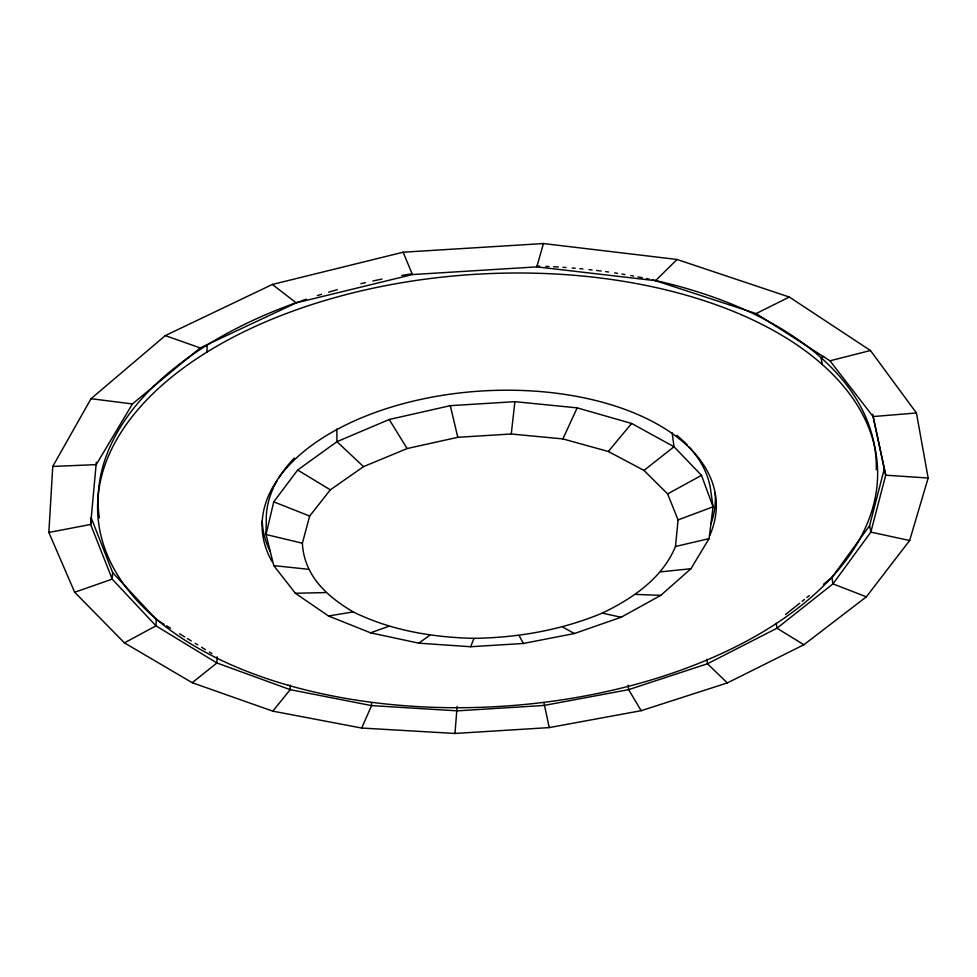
<?xml version="1.0" encoding="UTF-8"?>
<svg xmlns="http://www.w3.org/2000/svg" width="977" height="977" viewBox="0 0 977 977"><rect width="100%" height="100%" fill="white"/><g stroke="black" fill="none" stroke-linecap="round" stroke-linejoin="round"><path stroke-width="1.47" d="M290.218 685.109L290.181 689.652L272.803 711.158L192.213 682.715L124.409 642.854L74.679 592.257L48.85 532.477L52.758 466.432L91.032 398.701L165.296 335.599L272.363 284.454L403.122 252.213L543.456 243.542L677.037 259.467L789.306 297.045L870.446 350.511L916.426 412.978L928.15 478.022L909.648 540.501L866.355 596.837L803.863 644.747L727.315 682.935L641.156 710.682L549.233 727.596L454.964 733.458L361.685 728.036L272.803 711.158M217.102 656.776L216.906 662.968L192.213 682.715M206.916 352.135L207.197 344.991M872.656 414.224L885.712 475.201L870.849 532.111L832.978 583.867L776.984 628.211L707.482 663.749L628.626 689.652L544.128 705.443L457.358 710.841L371.578 705.614L290.181 689.652L216.906 662.968L155.978 625.854L112.196 579.129L90.641 524.441L91.166 517.749L112.648 572.607L156.32 619.516L155.978 625.854L124.409 642.854M112.648 572.607L112.196 579.129L74.679 592.257M96.32 462.268L90.641 524.441L48.85 532.477M675.486 546.497L678.075 519.923L667.621 493.91L644.002 470.425L608.305 451.484L562.886 438.917L511.264 433.996L457.798 437.305L407.128 448.553L363.517 466.64L330.324 489.843L309.672 516.076L302.369 543.212C304.079 575.624 326.892 596.483 353.259 611.932C390.8 630.421 432.469 637.407 474.004 638.347C517.92 637.712 561.641 630.067 602.272 613.104C632.485 598.559 662.162 578.579 675.486 546.497L709.07 538.632L713.063 506.807L710.938 491.993A222.866 122.87 -3.6 0 0 689.139 447.014M454.964 733.458L457.138 706.395M511.264 433.996L514.891 401.669L577.175 407.861L631.643 423.456L673.996 446.733L701.498 475.359L713.063 506.807L678.075 519.923M514.891 401.669L450.287 405.675L389.2 419.487L336.955 441.689L297.655 470.022L273.755 501.848L266.013 534.504L273.768 565.61L295.347 593.247L328.455 615.974L370.515 632.815L418.791 643.171L470.633 646.737L523.367 643.464L574.391 633.523L621.079 617.269L660.794 595.359L690.947 568.724L709.07 538.632M823.538 584.246L831.854 577.615L869.579 525.699L884.356 468.63M52.758 466.432L96.198 464.637L132.42 403.953L200.175 347.934L296.214 302.87L412.441 274.561L536.8 266.88L543.456 243.542M470.633 646.737L474.004 638.347M361.685 728.036L371.578 705.614L371.516 702.634M562.886 438.917L577.175 407.861M608.305 451.484L631.643 423.456M536.8 266.88L655.506 280.68L677.037 259.467M785.52 614.533L799.772 603.175M802.154 601.282L804.523 599.389M806.904 597.497L809.286 595.604M644.002 470.425L673.996 446.733L672.176 432.872M418.791 643.171L429.77 635.258M667.621 493.91L701.498 475.359M655.506 280.68L756.113 313.58L789.306 297.045M823.562 356.41L821.034 357.655L822.353 364.568M370.515 632.815L388.724 626.355M756.113 313.58L829.974 360.806L870.446 350.511M328.455 615.974L353.259 611.932M660.831 571.826L690.947 568.724M829.974 360.806L873.096 416.556L916.426 412.978M295.347 593.247L325.671 592.599M635.758 594.419L660.794 595.359M928.15 478.022L885.712 475.201L873.096 416.556M273.768 565.61L308.109 569.261M91.032 398.701L132.42 403.953M909.648 540.501L870.849 532.111L869.579 525.699M602.272 613.104L621.079 617.269M302.369 543.212L266.013 534.504L266.257 519.532A222.866 122.87 -3.6 0 1 273.304 488.073M165.296 335.599L200.175 347.934M866.355 596.837L832.978 583.867L831.854 577.615M273.755 501.848L309.672 516.076M562.618 627.014L574.391 633.523M297.655 470.022L330.324 489.843M156.32 619.516L164.075 624.266M166.664 625.854L170.548 628.235M179.597 633.78L184.775 636.955M187.364 638.543L191.236 640.924M195.119 643.306L197.708 644.893M201.58 647.262L205.463 649.644M209.347 652.025L211.936 653.613M803.863 644.747L776.984 628.211L776.202 623.326M272.363 284.454L296.214 302.87M363.517 466.64L336.955 441.689L336.845 428.976M727.315 682.935L707.482 663.749L706.872 659.243M389.2 419.487L407.128 448.553M641.156 710.682L628.626 689.652L628.15 685.195M519.08 635.551L523.367 643.464M403.122 252.213L412.441 274.561M450.287 405.675L457.798 437.305M549.233 727.596L543.896 702.487M99.324 517.834A389.628 217.065 -3.6 0 1 299.341 301.588M300.867 301.05A389.628 217.065 -3.6 0 1 306.302 299.194M317.366 295.591A389.628 217.065 -3.6 0 1 321.592 294.285M328.687 292.16A389.628 217.065 -3.6 0 1 337.321 289.693M360.892 283.684A389.628 217.065 -3.6 0 1 365.374 282.646M372.896 280.973A389.628 217.065 -3.6 0 1 381.97 279.092M401.791 275.441A389.628 217.065 -3.6 0 1 410.975 273.951M536.593 266.049A389.628 217.065 -3.6 0 1 539.683 266.147M545.874 266.379A389.628 217.065 -3.6 0 1 548.976 266.513M553.617 266.745A389.628 217.065 -3.6 0 1 558.258 267.014M562.899 267.307A389.628 217.065 -3.6 0 1 565.988 267.515M572.156 267.991A389.628 217.065 -3.6 0 1 575.233 268.248M579.837 268.663A389.628 217.065 -3.6 0 1 582.89 268.956M588.997 269.591A389.628 217.065 -3.6 0 1 592.038 269.933M596.593 270.458A389.628 217.065 -3.6 0 1 601.124 271.02M605.63 271.606A389.628 217.065 -3.6 0 1 608.622 272.021M614.582 272.888A389.628 217.065 -3.6 0 1 617.537 273.34M621.958 274.048A389.628 217.065 -3.6 0 1 624.889 274.525M630.702 275.538A389.628 217.065 -3.6 0 1 633.597 276.064M637.908 276.87A389.628 217.065 -3.6 0 1 642.17 277.7M646.408 278.555A389.628 217.065 -3.6 0 1 649.216 279.153M652.196 279.788A389.628 217.065 -3.6 0 1 876.271 469.717M272.082 561.641A227.409 124.714 -3.6 0 1 482.956 390.922A227.409 124.714 -3.6 0 1 709.644 535.811M273.963 486.668A222.866 122.87 -3.6 0 1 277.138 480.623M278.567 478.205A222.866 122.87 -3.6 0 1 294.346 458.054M676.988 435.449A222.866 122.87 -3.6 0 1 687.124 444.853M270.165 551.382A226.884 125.093 -3.6 0 1 262.251 520.985M715.091 492.933A226.884 125.093 -3.6 0 1 710.841 524.075M288.081 685.243A390.568 216.405 -3.6 0 0 877.615 476.287A390.568 216.405 -3.6 0 0 297.155 309.55A390.568 216.405 -3.6 0 0 288.081 685.243"/></g></svg>
